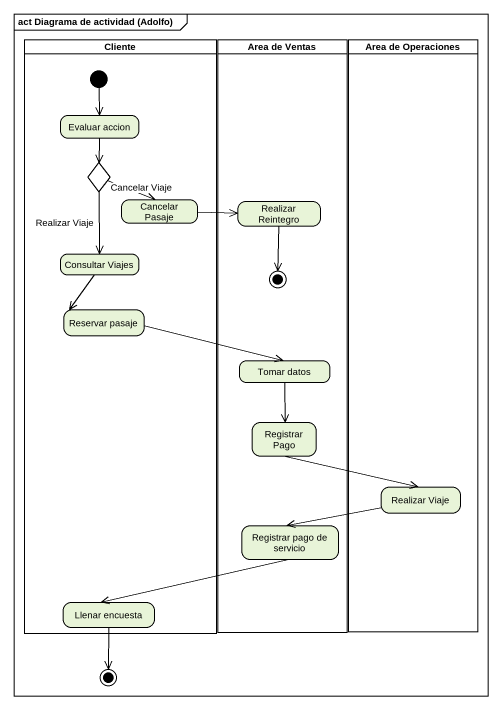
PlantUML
@startuml
mainframe act Diagrama de actividad (Adolfo)
hide empty description
state Cliente <<partition>> {
  state "Evaluar accion" as Evaluar_accion
  state choice1 <<choice>>
  state "Cancelar Pasaje" as Cancelar_Pasaje
  state "Consultar Viajes" as Consultar_Viajes
  state "Reservar pasaje" as Reservar_pasaje
  state "Llenar encuesta" as Llenar_encuesta
  [*] --> Evaluar_accion
}
state "Area de Ventas" as Area_de_Ventas <<partition>> {
  state "Realizar Reintegro" as Realizar_Reintegro
  state "Tomar datos" as Tomar_datos
  state "Registrar Pago" as Registrar_Pago
  state "Registrar pago de servicio" as Registrar_pago_de_servicio
  Realizar_Reintegro --> [*]
}
state "Area de Operaciones" as Area_de_Operaciones <<partition>> {
  state "Realizar Viaje" as Realizar_Viaje
}
state final2 <<end>>
Evaluar_accion --> choice1
choice1 -right-> Cancelar_Pasaje : Cancelar Viaje
choice1 --> Consultar_Viajes : Realizar Viaje
Cancelar_Pasaje -right-> Realizar_Reintegro
Consultar_Viajes --> Reservar_pasaje
Reservar_pasaje -right-> Tomar_datos
Tomar_datos --> Registrar_Pago
Registrar_Pago -right-> Realizar_Viaje
Realizar_Viaje -left-> Registrar_pago_de_servicio
Registrar_pago_de_servicio -left-> Llenar_encuesta
Llenar_encuesta --> final2
@enduml
